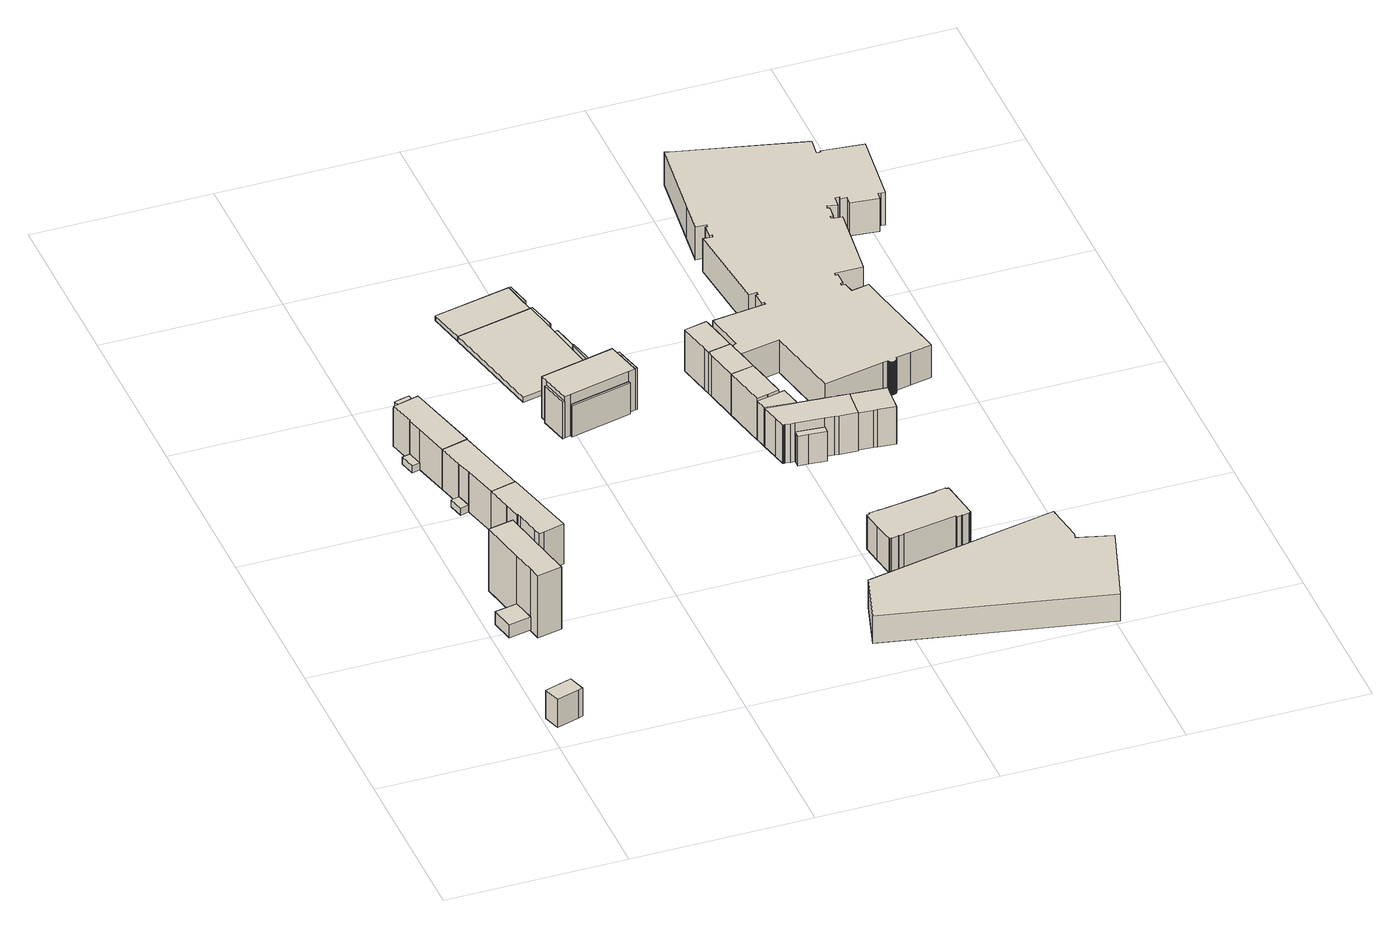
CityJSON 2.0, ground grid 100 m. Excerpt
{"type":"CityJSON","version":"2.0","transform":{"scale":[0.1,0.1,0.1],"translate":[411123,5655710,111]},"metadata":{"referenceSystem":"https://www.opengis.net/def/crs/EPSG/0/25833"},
"CityObjects":{
"building1":{"type":"Building","attributes":{"Dachtyp_tdc":"tdcFreeFormRoof","Gemeindeschluessel":14612000,"Dachneigung":37.42,"QualitaetDacherkennung":77,"Geometrietyp2DReferenz":"3000","measuredHeight":19.61,"function":"31001_9998","roofType":"5000"},"geometry":[{"type":"Solid","lod":"1","boundaries":[[[[0,1,2,3,4]],[[5,6,7,8,9]],[[4,6,5,0]],[[3,7,6,4]],[[2,8,7,3]],[[1,9,8,2]],[[0,5,9,1]]]]}]},
"building2":{"type":"Building","attributes":{"Dachtyp_tdc":"tdcPolyFlatRoof","Gemeindeschluessel":14612000,"Dachneigung":0,"QualitaetDacherkennung":63,"Geometrietyp2DReferenz":"3000","measuredHeight":8.2,"function":"31001_9998","roofType":"1000"},"geometry":[{"type":"Solid","lod":"1","boundaries":[[[[10,11,12,13]],[[14,15,16,17]],[[13,15,14,10]],[[12,16,15,13]],[[11,17,16,12]],[[10,14,17,11]]]]}]},
"building3":{"type":"Building","attributes":{"Gemeindeschluessel":14612000,"Geometrietyp2DReferenz":"3000","function":"31001_9998","roofType":"9999"},"children":["building3-1","building3-2"]},
"building3-1":{"type":"BuildingPart","attributes":{"Dachtyp_tdc":"tdcPolyFlatRoof","Dachneigung":32.72,"QualitaetDacherkennung":37,"Geometrietyp2DReferenz":"3000","measuredHeight":5.26,"roofType":"2100"},"parents":["building3"],"geometry":[{"type":"Solid","lod":"1","boundaries":[[[[18,19,20,21]],[[22,23,24,25]],[[21,23,22,18]],[[20,24,23,21]],[[19,25,24,20]],[[18,22,25,19]]]]}]},
"building3-2":{"type":"BuildingPart","attributes":{"Dachtyp_tdc":"tdcPolyFlatRoof","Dachneigung":0,"QualitaetDacherkennung":58,"Geometrietyp2DReferenz":"3000","measuredHeight":38.92,"roofType":"1000"},"parents":["building3"],"geometry":[{"type":"Solid","lod":"1","boundaries":[[[[26,27,28,29,30,31,32,33]],[[23,34,35,36,37,38,39,24]],[[32,34,23,33]],[[31,35,34,32]],[[30,36,35,31]],[[29,37,36,30]],[[28,38,37,29]],[[27,39,38,28]],[[26,24,39,27]],[[33,23,24,26]]]]}]},
"building4":{"type":"Building","attributes":{"Gemeindeschluessel":14612000,"Geometrietyp2DReferenz":"3000","function":"31001_9998","roofType":"9999"},"children":["building4-1","building4-2"]},
"building4-1":{"type":"BuildingPart","attributes":{"Dachtyp_tdc":"tdcPolyFlatRoof","Dachneigung":0,"QualitaetDacherkennung":63,"Geometrietyp2DReferenz":"3000","measuredHeight":25.12,"roofType":"1000"},"parents":["building4"],"geometry":[{"type":"Solid","lod":"1","boundaries":[[[[40,41,42,43,44,45,46,47,48,49,50]],[[51,52,53,54,55,56,57,58,59,60,61]],[[50,52,51,40]],[[49,53,52,50]],[[48,54,53,49]],[[47,55,54,48]],[[46,56,55,47]],[[45,57,56,46]],[[44,58,57,45]],[[43,59,58,44]],[[42,60,59,43]],[[41,61,60,42]],[[40,51,61,41]]]]}]},
"building4-2":{"type":"BuildingPart","attributes":{"Dachtyp_tdc":"tdcPolyFlatRoof","Dachneigung":0,"QualitaetDacherkennung":78,"Geometrietyp2DReferenz":"3000","measuredHeight":4.37,"roofType":"1000"},"parents":["building4"],"geometry":[{"type":"Solid","lod":"1","boundaries":[[[[62,63,64,65,66,67,68,69,70,71,72,73]],[[58,74,75,76,77,78,79,80,81,82,83,59]],[[73,74,58,62]],[[72,75,74,73]],[[71,76,75,72]],[[70,77,76,71]],[[69,78,77,70]],[[68,79,78,69]],[[67,80,79,68]],[[66,81,80,67]],[[65,82,81,66]],[[64,83,82,65]],[[63,59,83,64]],[[62,58,59,63]]]]}]},
"building5":{"type":"Building","attributes":{"Gemeindeschluessel":14612000,"Geometrietyp2DReferenz":"3000","function":"31001_9998","roofType":"9999"},"children":["building5-1","building5-2"]},
"building5-1":{"type":"BuildingPart","attributes":{"Dachtyp_tdc":"tdcPolyFlatRoof","Dachneigung":0,"QualitaetDacherkennung":77,"Geometrietyp2DReferenz":"3000","measuredHeight":4.37,"roofType":"1000"},"parents":["building5"],"geometry":[{"type":"Solid","lod":"1","boundaries":[[[[84,85,86,87,88]],[[89,90,91,92,93]],[[88,90,89,84]],[[87,91,90,88]],[[86,92,91,87]],[[85,93,92,86]],[[84,89,93,85]]]]}]},
"building5-2":{"type":"BuildingPart","attributes":{"Dachtyp_tdc":"tdcPolyFlatRoof","Dachneigung":0,"QualitaetDacherkennung":64,"Geometrietyp2DReferenz":"3000","measuredHeight":25.1,"roofType":"1000"},"parents":["building5"],"geometry":[{"type":"Solid","lod":"1","boundaries":[[[[94,95,96,97,98,99,100,101]],[[102,103,104,90,89,93,105,106]],[[101,103,102,94]],[[100,104,103,101]],[[99,90,104,100]],[[98,89,90,99]],[[97,93,89,98]],[[96,105,93,97]],[[95,106,105,96]],[[94,102,106,95]]]]}]},
"building6":{"type":"Building","attributes":{"Gemeindeschluessel":14612000,"Geometrietyp2DReferenz":"3000","function":"31001_9998","roofType":"9999"},"children":["building6-1","building6-2","building6-3"]},
"building6-1":{"type":"BuildingPart","attributes":{"Dachtyp_tdc":"tdcPolyFlatRoof","Dachneigung":0,"QualitaetDacherkennung":45,"Geometrietyp2DReferenz":"3000","measuredHeight":25.36,"roofType":"1000"},"parents":["building6"],"geometry":[{"type":"Solid","lod":"1","boundaries":[[[[107,108,109,110,111,112,113,114]],[[105,115,116,117,118,119,120,106]],[[114,115,105,107]],[[113,116,115,114]],[[112,117,116,113]],[[111,118,117,112]],[[110,119,118,111]],[[109,120,119,110]],[[108,106,120,109]],[[107,105,106,108]]]]}]},
"building6-2":{"type":"BuildingPart","attributes":{"Dachtyp_tdc":"tdcPolyFlatRoof","Dachneigung":0,"QualitaetDacherkennung":77,"Geometrietyp2DReferenz":"3000","measuredHeight":4.43,"roofType":"1000"},"parents":["building6"],"geometry":[{"type":"Solid","lod":"1","boundaries":[[[[121,122,123,124]],[[115,125,126,116]],[[123,125,115,124]],[[122,126,125,123]],[[121,116,126,122]],[[124,115,116,121]]]]}]},
"building6-3":{"type":"BuildingPart","attributes":{"Dachtyp_tdc":"tdcGableRoof","Dachneigung":10.21,"QualitaetDacherkennung":74,"Geometrietyp2DReferenz":"3000","measuredHeight":24.95,"roofType":"3100"},"parents":["building6"],"geometry":[{"type":"Solid","lod":"1","boundaries":[[[[127,128,129,130,131,132,133,134]],[[135,136,137,138,119,139,118,140]],[[134,136,135,127]],[[133,137,136,134]],[[132,138,137,133]],[[131,119,138,132]],[[130,139,119,131]],[[129,118,139,130]],[[128,140,118,129]],[[127,135,140,128]]]]}]},
"building7":{"type":"Building","attributes":{"Gemeindeschluessel":14612000,"Geometrietyp2DReferenz":"3000","function":"31001_9998","roofType":"9999"},"children":["building7-1","building7-2","building7-3","building7-4"]},
"building7-1":{"type":"BuildingPart","attributes":{"Dachtyp_tdc":"tdcFreeFormRoof","Dachneigung":64.89,"QualitaetDacherkennung":22,"Geometrietyp2DReferenz":"3000","measuredHeight":23.74,"roofType":"5000"},"parents":["building7"],"geometry":[{"type":"Solid","lod":"1","boundaries":[[[[141,142,143,144]],[[145,146,147,148]],[[144,146,145,141]],[[143,147,146,144]],[[142,148,147,143]],[[141,145,148,142]]]]}]},
"building7-2":{"type":"BuildingPart","attributes":{"Dachtyp_tdc":"tdcPolyFlatRoof","Dachneigung":0,"QualitaetDacherkennung":41,"Geometrietyp2DReferenz":"3000","measuredHeight":19.49,"roofType":"1000"},"parents":["building7"],"geometry":[{"type":"Solid","lod":"1","boundaries":[[[[149,150,151,152]],[[153,154,155,156]],[[151,154,153,152]],[[150,155,154,151]],[[149,156,155,150]],[[152,153,156,149]]]]}]},
"building7-3":{"type":"BuildingPart","attributes":{"Dachtyp_tdc":"tdcPolyFlatRoof","Dachneigung":0,"QualitaetDacherkennung":67,"Geometrietyp2DReferenz":"3000","measuredHeight":25.8,"roofType":"1000"},"parents":["building7"],"geometry":[{"type":"Solid","lod":"1","boundaries":[[[[157,158,159,160,161,162,163,164]],[[165,166,153,156,145,148,167,168]],[[164,166,165,157]],[[163,153,166,164]],[[162,156,153,163]],[[161,145,156,162]],[[160,148,145,161]],[[159,167,148,160]],[[158,168,167,159]],[[157,165,168,158]]]]}]},
"building7-4":{"type":"BuildingPart","attributes":{"Dachtyp_tdc":"tdcFreeFormRoof","Dachneigung":62.15,"QualitaetDacherkennung":32,"Geometrietyp2DReferenz":"3000","measuredHeight":26.57,"roofType":"5000"},"parents":["building7"],"geometry":[{"type":"Solid","lod":"1","boundaries":[[[[169,170,171,172]],[[165,173,174,166]],[[172,173,165,169]],[[171,174,173,172]],[[170,166,174,171]],[[169,165,166,170]]]]}]},
"building8":{"type":"Building","attributes":{"Gemeindeschluessel":14612000,"Geometrietyp2DReferenz":"3000","function":"31001_9998","roofType":"9999"},"children":["building8-1","building8-2","building8-3","building8-4","building8-5","building8-6","building8-7"]},
"building8-1":{"type":"BuildingPart","attributes":{"Dachtyp_tdc":"tdcPolyFlatRoof","Dachneigung":0,"QualitaetDacherkennung":0,"Geometrietyp2DReferenz":"3000","measuredHeight":3.2,"roofType":"9999"},"parents":["building8"],"geometry":[{"type":"Solid","lod":"1","boundaries":[[[[175,176,177,178,179]],[[180,181,182,183,184]],[[179,181,180,175]],[[178,182,181,179]],[[177,183,182,178]],[[176,184,183,177]],[[175,180,184,176]]]]}]},
"building8-2":{"type":"BuildingPart","attributes":{"Dachtyp_tdc":"tdcPolyFlatRoof","Dachneigung":0,"QualitaetDacherkennung":59,"Geometrietyp2DReferenz":"3000","measuredHeight":6.04,"roofType":"1000"},"parents":["building8"],"geometry":[{"type":"Solid","lod":"1","boundaries":[[[[185,186,187,188,189]],[[183,190,191,192,184]],[[189,190,183,185]],[[188,191,190,189]],[[187,192,191,188]],[[186,184,192,187]],[[185,183,184,186]]]]}]},
"building8-3":{"type":"BuildingPart","attributes":{"Dachtyp_tdc":"tdcPolyFlatRoof","Dachneigung":0,"QualitaetDacherkennung":25,"Geometrietyp2DReferenz":"3000","measuredHeight":3,"roofType":"1000"},"parents":["building8"],"geometry":[{"type":"Solid","lod":"1","boundaries":[[[[193,194,195,196,197]],[[198,199,200,201,202]],[[197,199,198,193]],[[196,200,199,197]],[[195,201,200,196]],[[194,202,201,195]],[[193,198,202,194]]]]}]},
"building8-4":{"type":"BuildingPart","attributes":{"Dachtyp_tdc":"tdcPolyFlatRoof","Dachneigung":0,"QualitaetDacherkennung":14,"Geometrietyp2DReferenz":"3000","measuredHeight":3,"roofType":"1000"},"parents":["building8"],"geometry":[{"type":"Solid","lod":"1","boundaries":[[[[203,195,194,204,205,206,207]],[[208,209,180,192,210,202,201]],[[207,209,208,203]],[[206,180,209,207]],[[205,192,180,206]],[[204,210,192,205]],[[194,202,210,204]],[[195,201,202,194]],[[203,208,201,195]]]]}]},
"building8-5":{"type":"BuildingPart","attributes":{"Dachtyp_tdc":"tdcPolyFlatRoof","Dachneigung":0,"QualitaetDacherkennung":7,"Geometrietyp2DReferenz":"3000","measuredHeight":2.3,"roofType":"1000"},"parents":["building8"],"geometry":[{"type":"Solid","lod":"1","boundaries":[[[[211,212,213,214]],[[190,215,216,191]],[[214,215,190,211]],[[213,216,215,214]],[[212,191,216,213]],[[211,190,191,212]]]]}]},
"building8-6":{"type":"BuildingPart","attributes":{"Dachtyp_tdc":"tdcPolyFlatRoof","Dachneigung":0,"QualitaetDacherkennung":0,"Geometrietyp2DReferenz":"3000","measuredHeight":3.14,"roofType":"9999"},"parents":["building8"],"geometry":[{"type":"Solid","lod":"1","boundaries":[[[[217,218,219,220]],[[199,221,222,200]],[[220,221,199,217]],[[219,222,221,220]],[[218,200,222,219]],[[217,199,200,218]]]]}]},
"building8-7":{"type":"BuildingPart","attributes":{"Dachtyp_tdc":"tdcPolyFlatRoof","Dachneigung":0,"QualitaetDacherkennung":0,"Geometrietyp2DReferenz":"3000","measuredHeight":3.19,"roofType":"9999"},"parents":["building8"],"geometry":[{"type":"Solid","lod":"1","boundaries":[[[[223,224,225,226]],[[208,227,228,209]],[[226,227,208,223]],[[225,228,227,226]],[[224,209,228,225]],[[223,208,209,224]]]]}]},
"building9":{"type":"Building","attributes":{"Gemeindeschluessel":14612000,"Geometrietyp2DReferenz":"3000","function":"31001_9998","roofType":"9999"},"children":["building9-1","building9-2"]},
"building9-1":{"type":"BuildingPart","attributes":{"Dachtyp_tdc":"tdcGableRoof","Dachneigung":43.54,"QualitaetDacherkennung":91,"Geometrietyp2DReferenz":"3000","measuredHeight":29.02,"roofType":"3100"},"parents":["building9"],"geometry":[{"type":"Solid","lod":"1","boundaries":[[[[229,230,231,232,233,234,235,236,237,238,239,240,241]],[[242,243,244,245,246,247,248,249,250,251,252,253,254]],[[241,243,242,229]],[[240,244,243,241]],[[239,245,244,240]],[[238,246,245,239]],[[237,247,246,238]],[[236,248,247,237]],[[235,249,248,236]],[[234,250,249,235]],[[233,251,250,234]],[[232,252,251,233]],[[231,253,252,232]],[[230,254,253,231]],[[229,242,254,230]]]]}]},
"building9-2":{"type":"BuildingPart","attributes":{"Dachtyp_tdc":"tdcPolyFlatRoof","Dachneigung":0,"QualitaetDacherkennung":69,"Geometrietyp2DReferenz":"3000","measuredHeight":4.04,"roofType":"1000"},"parents":["building9"],"geometry":[{"type":"Solid","lod":"1","boundaries":[[[[255,256,257,258,259,260,261,262]],[[246,245,263,264,265,266,267,268]],[[262,245,246,255]],[[261,263,245,262]],[[260,264,263,261]],[[259,265,264,260]],[[258,266,265,259]],[[257,267,266,258]],[[256,268,267,257]],[[255,246,268,256]]]]}]},
"building10":{"type":"Building","attributes":{"Dachtyp_tdc":"tdcFreeFormRoof","Gemeindeschluessel":14612000,"Dachneigung":43.24,"QualitaetDacherkennung":91,"Geometrietyp2DReferenz":"3000","measuredHeight":29.03,"function":"31001_9998","roofType":"5000"},"geometry":[{"type":"Solid","lod":"1","boundaries":[[[[269,270,271,234,233,231,272,273,274,275,276]],[[277,278,279,280,281,282,253,251,250,283,284]],[[276,278,277,269]],[[275,279,278,276]],[[274,280,279,275]],[[273,281,280,274]],[[272,282,281,273]],[[231,253,282,272]],[[233,251,253,231]],[[234,250,251,233]],[[271,283,250,234]],[[270,284,283,271]],[[269,277,284,270]]]]}]},
"building11":{"type":"Building","attributes":{"Dachtyp_tdc":"tdcFreeFormRoof","Gemeindeschluessel":14612000,"Dachneigung":1.05,"QualitaetDacherkennung":24,"Geometrietyp2DReferenz":"3000","measuredHeight":23.73,"function":"31001_2000","roofType":"5000"},"geometry":[{"type":"Solid","lod":"1","boundaries":[[[[285,286,287,288,289,290,291,292,293,294,295,296,297,298,299,300,301,302,303,304,305,306,307,308,309,310,311,312,313,314,315,316,317,318,319,320,321,322,323,324,325,326]],[[327,328,329,330,331,332,333,334,335,336,337,338,339,340,341,342,343,344,345,346,347,348,349,350,351,352,353,354,355,356,357,358,359,360,361,362,363,364,365,366,367,368]],[[326,328,327,285]],[[325,329,328,326]],[[324,330,329,325]],[[323,331,330,324]],[[322,332,331,323]],[[321,333,332,322]],[[320,334,333,321]],[[319,335,334,320]],[[318,336,335,319]],[[317,337,336,318]],[[316,338,337,317]],[[315,339,338,316]],[[314,340,339,315]],[[313,341,340,314]],[[312,342,341,313]],[[311,343,342,312]],[[310,344,343,311]],[[309,345,344,310]],[[308,346,345,309]],[[307,347,346,308]],[[306,348,347,307]],[[305,349,348,306]],[[304,350,349,305]],[[303,351,350,304]],[[302,352,351,303]],[[301,353,352,302]],[[300,354,353,301]],[[299,355,354,300]],[[298,356,355,299]],[[297,357,356,298]],[[296,358,357,297]],[[295,359,358,296]],[[294,360,359,295]],[[293,361,360,294]],[[292,362,361,293]],[[291,363,362,292]],[[290,364,363,291]],[[289,365,364,290]],[[288,366,365,289]],[[287,367,366,288]],[[286,368,367,287]],[[285,327,368,286]]]]}]},
"building12":{"type":"Building","attributes":{"Dachtyp_tdc":"tdcHipAndGableRoof","Gemeindeschluessel":14612000,"Dachneigung":43.78,"QualitaetDacherkennung":84,"Geometrietyp2DReferenz":"3000","measuredHeight":29.1,"function":"31001_9998","roofType":"5000"},"geometry":[{"type":"Solid","lod":"1","boundaries":[[[[369,370,371,372,373,374,375,376,377,378,379,380]],[[381,382,383,384,385,386,387,388,389,390,391,392]],[[380,382,381,369]],[[379,383,382,380]],[[378,384,383,379]],[[377,385,384,378]],[[376,386,385,377]],[[375,387,386,376]],[[374,388,387,375]],[[373,389,388,374]],[[372,390,389,373]],[[371,391,390,372]],[[370,392,391,371]],[[369,381,392,370]]]]}]},
"building13":{"type":"Building","attributes":{"name":"Centrum Galerie Dresden","Dachtyp_tdc":"tdcPolyFlatRoof","Gemeindeschluessel":14612000,"Dachneigung":0,"QualitaetDacherkennung":41,"Geometrietyp2DReferenz":"3000","measuredHeight":17,"function":"31001_2052","roofType":"1000"},"geometry":[{"type":"Solid","lod":"1","boundaries":[[[[393,394,395,396,397,398,399,400,401]],[[402,403,404,405,406,407,408,409,410]],[[401,403,402,393]],[[400,404,403,401]],[[399,405,404,400]],[[398,406,405,399]],[[397,407,406,398]],[[396,408,407,397]],[[395,409,408,396]],[[394,410,409,395]],[[393,402,410,394]]]]}]},
"building14":{"type":"Building","attributes":{"Gemeindeschluessel":14612000,"Geometrietyp2DReferenz":"3000","function":"31001_9998","roofType":"9999"},"children":["building14-1","building14-2","building14-3","building14-4","building14-5"]},
"building14-1":{"type":"BuildingPart","attributes":{"Dachtyp_tdc":"tdcGableRoof","Dachneigung":68.09,"QualitaetDacherkennung":2,"Geometrietyp2DReferenz":"3000","measuredHeight":30.54,"roofType":"3100"},"parents":["building14"],"geometry":[{"type":"Solid","lod":"1","boundaries":[[[[411,412,413,414,415,416,417,418]],[[419,420,421,422,423,424,425,426]],[[418,420,419,411]],[[417,421,420,418]],[[416,422,421,417]],[[415,423,422,416]],[[414,424,423,415]],[[413,425,424,414]],[[412,426,425,413]],[[411,419,426,412]]]]}]},
"building14-2":{"type":"BuildingPart","attributes":{"Dachtyp_tdc":"tdcPolyFlatRoof","Dachneigung":0,"QualitaetDacherkennung":70,"Geometrietyp2DReferenz":"3000","measuredHeight":4.49,"roofType":"1000"},"parents":["building14"],"geometry":[{"type":"Solid","lod":"1","boundaries":[[[[427,428,429,430,431,432]],[[433,434,435,436,437,438]],[[432,434,433,427]],[[431,435,434,432]],[[430,436,435,431]],[[429,437,436,430]],[[428,438,437,429]],[[427,433,438,428]]]]}]},
"building14-3":{"type":"BuildingPart","attributes":{"Dachtyp_tdc":"tdcGableRoof","Dachneigung":42.58,"QualitaetDacherkennung":65,"Geometrietyp2DReferenz":"3000","measuredHeight":28.92,"roofType":"3100"},"parents":["building14"],"geometry":[{"type":"Solid","lod":"1","boundaries":[[[[439,440,441,442,443,444,445,446,447,448]],[[449,450,451,452,453,454,455,456,457,458]],[[448,450,449,439]],[[447,451,450,448]],[[446,452,451,447]],[[445,453,452,446]],[[444,454,453,445]],[[443,455,454,444]],[[442,456,455,443]],[[441,457,456,442]],[[440,458,457,441]],[[439,449,458,440]]]]}]},
"building14-4":{"type":"BuildingPart","attributes":{"Dachtyp_tdc":"tdcPolyFlatRoof","Dachneigung":0,"QualitaetDacherkennung":43,"Geometrietyp2DReferenz":"3000","measuredHeight":4.54,"roofType":"1000"},"parents":["building14"],"geometry":[{"type":"Solid","lod":"1","boundaries":[[[[429,428,459,460,461,462]],[[437,463,455,454,464,438]],[[462,463,437,429]],[[461,455,463,462]],[[460,454,455,461]],[[459,464,454,460]],[[428,438,464,459]],[[429,437,438,428]]]]}]},
"building14-5":{"type":"BuildingPart","attributes":{"Dachtyp_tdc":"tdcGableRoof","Dachneigung":41.52,"QualitaetDacherkennung":53,"Geometrietyp2DReferenz":"3000","measuredHeight":28.75,"roofType":"3100"},"parents":["building14"],"geometry":[{"type":"Solid","lod":"1","boundaries":[[[[465,466,467,468,469,470,471,472,473,474,475,476,477,478,479,480,481,482,483,484,485,486,487]],[[455,463,488,489,490,491,492,493,494,495,496,497,498,421,419,499,500,501,502,503,504,457,505]],[[487,455,505,465]],[[486,463,455,487]],[[485,488,463,486]],[[484,489,488,485]],[[483,490,489,484]],[[482,491,490,483]],[[481,492,491,482]],[[480,493,492,481]],[[479,494,493,480]],[[478,495,494,479]],[[477,496,495,478]],[[476,497,496,477]],[[475,498,497,476]],[[474,421,498,475]],[[473,419,421,474]],[[472,499,419,473]],[[471,500,499,472]],[[470,501,500,471]],[[469,502,501,470]],[[468,503,502,469]],[[467,504,503,468]],[[466,457,504,467]],[[465,505,457,466]]]]}]},
"building15":{"type":"Building","attributes":{"Dachtyp_tdc":"tdcFreeFormRoof","Gemeindeschluessel":14612000,"Dachneigung":44.48,"QualitaetDacherkennung":60,"Geometrietyp2DReferenz":"3000","measuredHeight":28.43,"function":"31001_9998","roofType":"5000"},"geometry":[{"type":"Solid","lod":"1","boundaries":[[[[506,507,508,509,510,511,512,513,514,515,516,517,518,519]],[[520,521,522,523,524,525,526,527,528,529,530,531,532,533]],[[519,521,520,506]],[[518,522,521,519]],[[517,523,522,518]],[[516,524,523,517]],[[515,525,524,516]],[[514,526,525,515]],[[513,527,526,514]],[[512,528,527,513]],[[511,529,528,512]],[[510,530,529,511]],[[509,531,530,510]],[[508,532,531,509]],[[507,533,532,508]],[[506,520,533,507]]]]}]},
"building16":{"type":"Building","attributes":{"name":"Altmarkt-Galerie","Dachtyp_tdc":"tdcPolyFlatRoof","Gemeindeschluessel":14612000,"Dachneigung":0,"QualitaetDacherkennung":15,"Geometrietyp2DReferenz":"3000","measuredHeight":20.53,"function":"31001_2052","roofType":"1000"},"geometry":[{"type":"Solid","lod":"1","boundaries":[[[[534,535,536,537,538,539,540,541,542,543,544,545,546,547,548,549,550,551,552,553,554,555,556,557,558,559,560,561,562,563,564,565,566,567,568,569,570,571,572,573,574,575,576,577,578,579,580,581,582,583,584,585,586,587,588,589,590,591,592,593,594,595,596,597,598,599,600,601,602,603,604,605,606,607,608,609,610,611,612,613,614,615,616,617,618,619,620,621,622,623,624,625,626,627,628,629,630,631,632,633,634,635,636,637,638,639,640,641,642,643,644,645,646,647,648]],[[649,650,651,652,653,654,655,656,657,658,659,660,661,662,663,664,665,666,667,668,669,670,671,672,673,674,675,676,677,678,679,680,681,682,683,684,685,686,687,688,689,690,691,692,693,694,695,696,697,698,699,700,701,702,703,704,705,706,707,708,709,710,711,712,713,714,715,716,717,718,719,720,721,722,723,724,725,726,727,728,729,730,731,732,279,733,277,734,735,736,737,738,739,740,741,742,743,744,745,746,747,748,749,750,751,752,753,754,755,756,757,758,759,760,761]],[[648,650,649,534]],[[647,651,650,648]],[[646,652,651,647]],[[645,653,652,646]],[[644,654,653,645]],[[643,655,654,644]],[[642,656,655,643]],[[641,657,656,642]],[[640,658,657,641]],[[639,659,658,640]],[[638,660,659,639]],[[637,661,660,638]],[[636,662,661,637]],[[635,663,662,636]],[[634,664,663,635]],[[633,665,664,634]],[[632,666,665,633]],[[631,667,666,632]],[[630,668,667,631]],[[629,669,668,630]],[[628,670,669,629]],[[627,671,670,628]],[[626,672,671,627]],[[625,673,672,626]],[[624,674,673,625]],[[623,675,674,624]],[[622,676,675,623]],[[621,677,676,622]],[[620,678,677,621]],[[619,679,678,620]],[[618,680,679,619]],[[617,681,680,618]],[[616,682,681,617]],[[615,683,682,616]],[[614,684,683,615]],[[613,685,684,614]],[[612,686,685,613]],[[611,687,686,612]],[[610,688,687,611]],[[609,689,688,610]],[[608,690,689,609]],[[607,691,690,608]],[[606,692,691,607]],[[605,693,692,606]],[[604,694,693,605]],[[603,695,694,604]],[[602,696,695,603]],[[601,697,696,602]],[[600,698,697,601]],[[599,699,698,600]],[[598,700,699,599]],[[597,701,700,598]],[[596,702,701,597]],[[595,703,702,596]],[[594,704,703,595]],[[593,705,704,594]],[[592,706,705,593]],[[591,707,706,592]],[[590,708,707,591]],[[589,709,708,590]],[[588,710,709,589]],[[587,711,710,588]],[[586,712,711,587]],[[585,713,712,586]],[[584,714,713,585]],[[583,715,714,584]],[[582,716,715,583]],[[581,717,716,582]],[[580,718,717,581]],[[579,719,718,580]],[[578,720,719,579]],[[577,721,720,578]],[[576,722,721,577]],[[575,723,722,576]],[[574,724,723,575]],[[573,725,724,574]],[[572,726,725,573]],[[571,727,726,572]],[[570,728,727,571]],[[569,729,728,570]],[[568,730,729,569]],[[567,731,730,568]],[[566,732,731,567]],[[565,279,732,566]],[[564,733,279,565]],[[563,277,733,564]],[[562,734,277,563]],[[561,735,734,562]],[[560,736,735,561]],[[559,737,736,560]],[[558,738,737,559]],[[557,739,738,558]],[[556,740,739,557]],[[555,741,740,556]],[[554,742,741,555]],[[553,743,742,554]],[[552,744,743,553]],[[551,745,744,552]],[[550,746,745,551]],[[549,747,746,550]],[[548,748,747,549]],[[547,749,748,548]],[[546,750,749,547]],[[545,751,750,546]],[[544,752,751,545]],[[543,753,752,544]],[[542,754,753,543]],[[541,755,754,542]],[[540,756,755,541]],[[539,757,756,540]],[[538,758,757,539]],[[537,759,758,538]],[[536,760,759,537]],[[535,761,760,536]],[[534,649,761,535]]]]}]}
},
"vertices":[
[33,118,221],[161,158,221],[185,165,221],[156,261,221],[4,214,221],[33,118,45],[4,214,45],[156,261,45],[185,165,45],[161,158,45],
[201,961,110],[175,1089,110],[51,1065,110],[77,936,110],[201,961,28],[77,936,28],[51,1065,28],[175,1089,28],
[359,976,69],[344,1055,69],[327,1052,69],[343,973,69],[359,976,22],[343,973,22],[327,1052,22],[344,1055,22],
[327,1052,411],[262,1379,411],[122,1351,411],[175,1089,411],[201,961,411],[215,893,411],[353,921,411],[343,973,411],[353,921,22],[215,893,22],[201,961,22],[175,1089,22],[122,1351,22],[262,1379,22],
[451,1850,276],[306,1814,276],[340,1678,276],[339,1677,276],[362,1584,276],[364,1584,276],[370,1560,276],[399,1434,276],[408,1394,276],[439,1402,276],[555,1430,276],[451,1850,25],[555,1430,25],[439,1402,25],[408,1394,25],[399,1434,25],[370,1560,25],[364,1584,25],[362,1584,25],[339,1677,25],[340,1678,25],[306,1814,25],
[362,1584,68],[339,1677,68],[323,1673,68],[302,1668,68],[294,1666,68],[293,1670,68],[289,1669,68],[314,1567,68],[318,1568,68],[316,1573,68],[335,1577,68],[340,1579,68],[340,1579,25],[335,1577,25],[316,1573,25],[318,1568,25],[314,1567,25],[289,1669,25],[293,1670,25],[294,1666,25],[302,1668,25],[323,1673,25],
[236,2092,68],[235,2092,68],[190,2081,68],[211,1996,68],[257,2008,68],[236,2092,24],[257,2008,24],[211,1996,24],[190,2081,24],[235,2092,24],
[451,1850,275],[347,2270,275],[200,2233,275],[235,2092,275],[236,2092,275],[257,2008,275],[258,2008,275],[306,1814,275],[451,1850,24],[306,1814,24],[258,2008,24],[200,2233,24],[347,2270,24],
[200,2233,277],[347,2270,277],[242,2698,277],[214,2690,277],[96,2659,277],[132,2516,277],[131,2516,277],[152,2429,277],[152,2429,24],[131,2516,24],[132,2516,24],[96,2659,24],[214,2690,24],[242,2698,24],
[131,2516,68],[85,2505,68],[106,2418,68],[152,2429,68],[106,2418,24],[85,2505,24],
[128,2671,266],[96,2662,266],[96,2659,266],[170,2679,266],[214,2690,266],[203,2729,266],[160,2717,266],[119,2707,266],[128,2671,24],[119,2707,24],[160,2717,24],[203,2729,24],[170,2679,24],[96,2662,24],
[938,2445,239],[900,2604,239],[889,2601,239],[926,2442,239],[938,2445,8],[926,2442,8],[889,2601,8],[900,2604,8],
[974,2453,203],[977,2441,203],[1319,2521,203],[1316,2533,203],[1316,2533,8],[1319,2521,8],[977,2441,8],[974,2453,8],
[1316,2701,266],[1306,2744,266],[890,2647,266],[900,2604,266],[938,2445,266],[974,2453,266],[1316,2533,266],[1353,2542,266],[1316,2701,8],[1353,2542,8],[890,2647,8],[1306,2744,8],
[1316,2701,268],[1353,2542,268],[1365,2544,268],[1327,2703,268],[1327,2703,8],[1365,2544,8],
[1189,3264,42],[1222,3090,42],[1227,3091,42],[1242,3094,42],[1205,3267,42],[1189,3264,10],[1205,3267,10],[1242,3094,10],[1227,3091,10],[1222,3090,10],
[1227,3091,70],[1222,3090,70],[1260,2888,70],[1274,2891,70],[1242,3028,70],[1242,3028,10],[1274,2891,10],[1260,2888,10],
[672,3601,40],[716,3398,40],[1140,3492,40],[1127,3556,40],[1101,3694,40],[672,3601,10],[1101,3694,10],[1127,3556,10],[1140,3492,10],[716,3398,10],
[1146,3493,40],[846,2798,40],[1260,2888,40],[1189,3264,40],[1177,3327,40],[1146,3493,10],[1177,3327,10],[846,2798,10],
[1242,3028,33],[1274,2891,33],[1285,2893,33],[1255,3031,33],[1255,3031,10],[1285,2893,10],
[1101,3694,41],[1127,3556,41],[1142,3558,41],[1112,3696,41],[1112,3696,10],[1142,3558,10],
[1146,3493,42],[1177,3327,42],[1191,3330,42],[1155,3495,42],[1155,3495,10],[1191,3330,10],
[1922,2315,278],[1918,2332,278],[1916,2346,278],[1852,2332,278],[1851,2332,278],[1788,2319,278],[1837,2081,278],[1901,2094,278],[1902,2094,278],[1965,2108,278],[1939,2234,278],[1938,2240,278],[1931,2273,278],[1922,2315,18],[1931,2273,18],[1938,2240,18],[1939,2234,18],[1965,2108,18],[1902,2094,18],[1901,2094,18],[1837,2081,18],[1788,2319,18],[1851,2332,18],[1852,2332,18],[1916,2346,18],[1918,2332,18],
[1965,2108,59],[1997,2114,59],[1986,2165,59],[1982,2183,59],[1977,2211,59],[1973,2229,59],[1970,2240,59],[1939,2234,59],[1970,2240,18],[1973,2229,18],[1977,2211,18],[1982,2183,18],[1986,2165,18],[1997,2114,18],
[1871,2558,278],[1744,2532,278],[1751,2502,278],[1898,2432,278],[1894,2450,278],[1886,2487,278],[1879,2520,278],[1877,2528,278],[1871,2558,18],[1877,2528,18],[1879,2520,18],[1886,2487,18],[1894,2450,18],[1898,2432,18],[1751,2502,18],[1744,2532,18],
[2033,1018,236],[2048,910,236],[2068,791,236],[2073,792,236],[2073,790,236],[2080,792,236],[2081,787,236],[2118,794,236],[2117,797,236],[2122,798,236],[2123,793,236],[2149,798,236],[2148,804,236],[2450,851,236],[2452,841,236],[2478,846,236],[2477,849,236],[2484,850,236],[2485,845,236],[2521,853,236],[2521,855,236],[2529,857,236],[2529,859,236],[2532,860,236],[2531,867,236],[2500,1078,236],[2499,1085,236],[2494,1084,236],[2494,1087,236],[2485,1085,236],[2483,1092,236],[2479,1092,236],[2434,1085,236],[2430,1084,236],[2430,1080,236],[2101,1034,236],[2101,1036,236],[2097,1035,236],[2052,1030,236],[2052,1029,236],[2048,1028,236],[2049,1021,236],[2033,1018,21],[2049,1021,21],[2048,1028,21],[2052,1029,21],[2052,1030,21],[2097,1035,21],[2101,1036,21],[2101,1034,21],[2430,1080,21],[2430,1084,21],[2434,1085,21],[2479,1092,21],[2483,1092,21],[2485,1085,21],[2494,1087,21],[2494,1084,21],[2499,1085,21],[2500,1078,21],[2531,867,21],[2532,860,21],[2529,859,21],[2529,857,21],[2521,855,21],[2521,853,21],[2485,845,21],[2484,850,21],[2477,849,21],[2478,846,21],[2452,841,21],[2450,851,21],[2148,804,21],[2149,798,21],[2123,793,21],[2122,798,21],[2117,797,21],[2118,794,21],[2081,787,21],[2080,792,21],[2073,790,21],[2073,792,21],[2068,791,21],[2048,910,21],
[1844,2690,277],[1838,2717,277],[1829,2760,277],[1825,2780,277],[1698,2753,277],[1738,2567,277],[1744,2532,277],[1808,2545,277],[1871,2558,277],[1864,2595,277],[1862,2601,277],[1859,2618,277],[1844,2690,17],[1859,2618,17],[1862,2601,17],[1864,2595,17],[1871,2558,17],[1808,2545,17],[1744,2532,17],[1738,2567,17],[1698,2753,17],[1825,2780,17],[1829,2760,17],[1838,2717,17],
[2948,757,193],[2946,772,193],[1866,553,193],[1781,260,193],[3018,0,193],[3165,473,193],[2970,526,193],[2977,557,193],[2947,756,193],[2948,757,23],[2947,756,23],[2977,557,23],[2970,526,23],[3165,473,23],[3018,0,23],[1781,260,23],[1866,553,23],[2946,772,23],
[1954,1840,205],[1953,1826,205],[1951,1801,205],[2009,1796,205],[2105,1787,205],[2107,1813,205],[2108,1826,205],[2013,1835,205],[1954,1840,19],[2013,1835,19],[2108,1826,19],[2107,1813,19],[2105,1787,19],[2009,1796,19],[1951,1801,19],[1953,1826,19],
[2047,2019,64],[2045,2002,64],[2163,1992,64],[2164,2002,64],[2164,2009,64],[2057,2019,64],[2047,2019,19],[2057,2019,19],[2164,2009,19],[2164,2002,19],[2163,1992,19],[2045,2002,19],
[1900,2094,263],[1837,2081,263],[1852,2013,263],[1919,2007,263],[2021,1998,263],[2020,2005,263],[2011,2048,263],[1997,2114,263],[1965,2108,263],[1902,2094,263],[1900,2094,19],[1902,2094,19],[1965,2108,19],[1997,2114,19],[2011,2048,19],[2020,2005,19],[2021,1998,19],[1919,2007,19],[1852,2013,19],[1837,2081,19],
[2035,2003,64],[2020,2005,64],[2021,1998,64],[2162,1986,64],[2162,1986,19],[2035,2003,19],
[1853,2013,261],[1852,2013,261],[1875,1909,261],[1889,1845,261],[1890,1845,261],[1896,1845,261],[1900,1845,261],[1929,1842,261],[1954,1840,261],[2108,1826,261],[2108,1827,261],[2159,1822,261],[2183,1820,261],[2282,1811,261],[2287,1873,261],[2287,1876,261],[2293,1941,261],[2296,1975,261],[2238,1980,261],[2222,1981,261],[2195,1984,261],[2162,1986,261],[2021,1998,261],[2195,1984,19],[2222,1981,19],[2238,1980,19],[2296,1975,19],[2293,1941,19],[2287,1876,19],[2287,1873,19],[2282,1811,19],[2183,1820,19],[2159,1822,19],[2108,1827,19],[1929,1842,19],[1900,1845,19],[1896,1845,19],[1890,1845,19],[1889,1845,19],[1875,1909,19],[1853,2013,19],
[2360,1805,260],[2383,1802,260],[2481,1794,260],[2486,1860,260],[2492,1925,260],[2495,1958,260],[2434,1963,260],[2420,1964,260],[2392,1967,260],[2373,1968,260],[2296,1975,260],[2293,1941,260],[2287,1876,260],[2282,1811,260],[2360,1805,25],[2282,1811,25],[2287,1876,25],[2293,1941,25],[2296,1975,25],[2373,1968,25],[2392,1967,25],[2420,1964,25],[2434,1963,25],[2495,1958,25],[2492,1925,25],[2486,1860,25],[2481,1794,25],[2383,1802,25],
[2891,3987,224],[2867,3989,224],[2879,4087,224],[2878,4088,224],[2856,4093,224],[2176,4255,224],[2150,4262,224],[2096,3791,224],[2075,3614,224],[2137,3611,224],[2137,3595,224],[2123,3596,224],[2119,3523,224],[2133,3522,224],[2132,3506,224],[2076,3509,224],[2127,2982,224],[2173,2986,224],[2174,2970,224],[2160,2969,224],[2167,2896,224],[2181,2897,224],[2182,2881,224],[1882,2843,224],[1927,2622,224],[1904,2611,224],[1893,2607,224],[1862,2600,224],[1864,2595,224],[1871,2558,224],[1878,2528,224],[1879,2520,224],[2140,2573,224],[2227,2143,224],[2566,2211,224],[2590,2216,224],[2591,2214,224],[2592,2213,224],[2592,2211,224],[2593,2209,224],[2594,2208,224],[2595,2207,224],[2597,2205,224],[2598,2204,224],[2599,2203,224],[2601,2202,224],[2602,2201,224],[2604,2200,224],[2606,2200,224],[2607,2199,224],[2609,2199,224],[2611,2198,224],[2613,2198,224],[2614,2198,224],[2616,2198,224],[2618,2198,224],[2620,2198,224],[2621,2199,224],[2623,2199,224],[2625,2200,224],[2626,2201,224],[2628,2202,224],[2629,2203,224],[2631,2204,224],[2632,2205,224],[2633,2206,224],[2635,2208,224],[2636,2209,224],[2637,2210,224],[2637,2212,224],[2638,2214,224],[2639,2215,224],[2639,2217,224],[2640,2219,224],[2640,2221,224],[2640,2222,224],[2640,2224,224],[2640,2226,224],[2725,2243,224],[2844,2267,224],[2834,2317,224],[2788,2544,224],[2749,2739,224],[2726,2855,224],[2628,2835,224],[2616,2897,224],[2595,2898,224],[2595,2914,224],[2609,2914,224],[2610,2987,224],[2596,2987,224],[2596,3003,224],[2753,3003,224],[2766,3119,224],[2793,3354,224],[2803,3435,224],[2743,3444,224],[2745,3460,224],[2759,3458,224],[2769,3530,224],[2756,3532,224],[2758,3548,224],[2815,3539,224],[2822,3600,224],[2846,3598,224],[2844,3583,224],[2881,3579,224],[2880,3570,224],[2876,3533,224],[3033,3515,224],[3038,3560,224],[3057,3558,224],[3077,3555,224],[3125,3972,224],[2892,3998,224],[2891,3987,18],[2892,3998,18],[3125,3972,18],[3077,3555,18],[3057,3558,18],[3038,3560,18],[3033,3515,18],[2876,3533,18],[2880,3570,18],[2881,3579,18],[2844,3583,18],[2846,3598,18],[2822,3600,18],[2815,3539,18],[2758,3548,18],[2756,3532,18],[2769,3530,18],[2759,3458,18],[2745,3460,18],[2743,3444,18],[2803,3435,18],[2793,3354,18],[2766,3119,18],[2753,3003,18],[2596,3003,18],[2596,2987,18],[2610,2987,18],[2609,2914,18],[2595,2914,18],[2595,2898,18],[2616,2897,18],[2628,2835,18],[2726,2855,18],[2749,2739,18],[2788,2544,18],[2834,2317,18],[2844,2267,18],[2725,2243,18],[2640,2226,18],[2640,2224,18],[2640,2222,18],[2640,2221,18],[2640,2219,18],[2639,2217,18],[2639,2215,18],[2638,2214,18],[2637,2212,18],[2637,2210,18],[2636,2209,18],[2635,2208,18],[2633,2206,18],[2632,2205,18],[2631,2204,18],[2629,2203,18],[2628,2202,18],[2626,2201,18],[2625,2200,18],[2623,2199,18],[2621,2199,18],[2620,2198,18],[2618,2198,18],[2616,2198,18],[2614,2198,18],[2613,2198,18],[2611,2198,18],[2609,2199,18],[2607,2199,18],[2606,2200,18],[2604,2200,18],[2602,2201,18],[2601,2202,18],[2599,2203,18],[2598,2204,18],[2597,2205,18],[2595,2207,18],[2594,2208,18],[2593,2209,18],[2592,2211,18],[2592,2213,18],[2591,2214,18],[2590,2216,18],[2566,2211,18],[2227,2143,18],[2140,2573,18],[1878,2528,18],[1864,2595,18],[1862,2600,18],[1893,2607,18],[1904,2611,18],[1927,2622,18],[1882,2843,18],[2182,2881,18],[2181,2897,18],[2167,2896,18],[2160,2969,18],[2174,2970,18],[2173,2986,18],[2127,2982,18],[2076,3509,18],[2132,3506,18],[2133,3522,18],[2119,3523,18],[2123,3596,18],[2137,3595,18],[2137,3611,18],[2075,3614,18],[2096,3791,18],[2150,4262,18],[2176,4255,18],[2856,4093,18],[2878,4088,18],[2879,4087,18],[2867,3989,18]
]}
